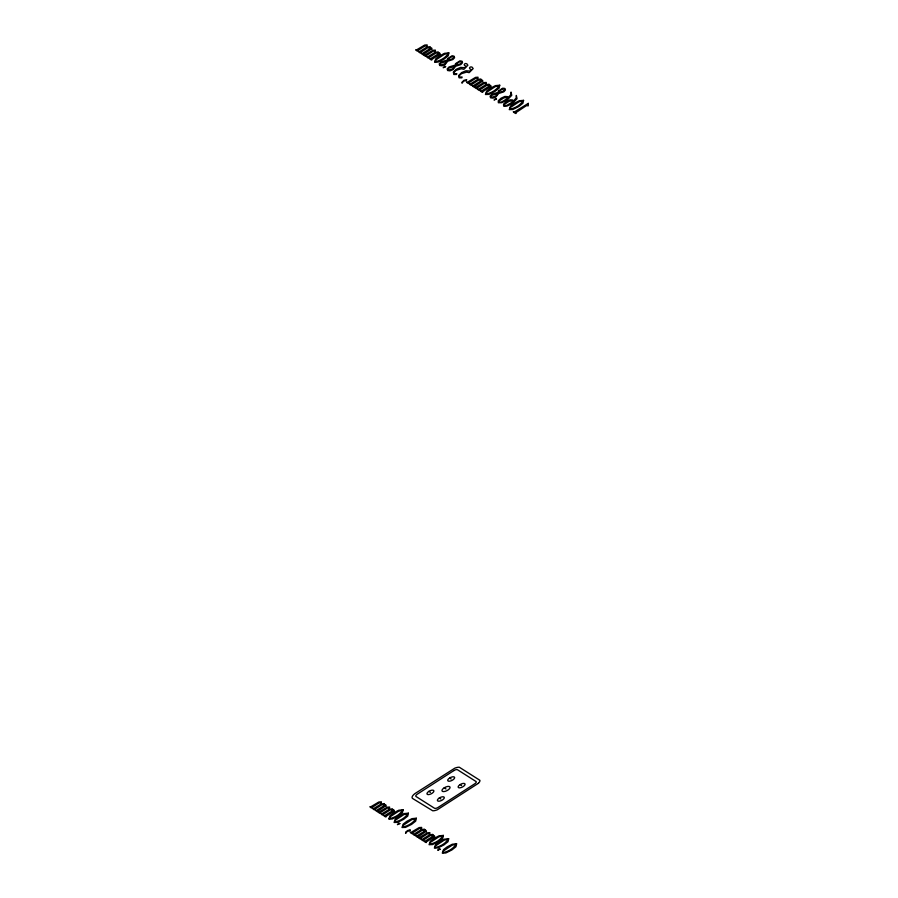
<?xml version="1.0" encoding="UTF-8"?>
<svg xmlns="http://www.w3.org/2000/svg" width="898" height="898" viewBox="0 0 898 898"><rect width="100%" height="100%" fill="white"/><g stroke="black" fill="none" stroke-linecap="round" stroke-linejoin="round"><path stroke-width="1.35" d="M449.606 778.005A3.805 1.639 -26.4 0 1 454.646 777.758A3.805 1.639 -26.4 0 1 449.258 781.238A3.805 1.639 -26.4 0 1 449.606 778.005L451.178 779.004M460.034 784.628A3.805 1.639 -26.4 0 1 465.074 784.381A3.805 1.639 -26.4 0 1 459.675 787.849A3.805 1.639 -26.4 0 1 460.034 784.628L461.594 785.615M444.184 787.838A4.434 1.908 -26.4 0 1 450.066 787.546A4.434 1.908 -26.4 0 1 443.78 791.598A4.434 1.908 -26.4 0 1 444.184 787.838L446.014 788.994M428.862 791.374A3.805 1.639 -26.4 0 1 433.902 791.127A3.805 1.639 -26.4 0 1 428.514 794.607A3.805 1.639 -26.4 0 1 428.862 791.374L430.423 792.373M439.279 797.996A3.805 1.639 -26.4 0 1 444.319 797.75A3.805 1.639 -26.4 0 1 438.931 801.218A3.805 1.639 -26.4 0 1 439.279 797.996L440.839 798.995M454.018 72.244L454.018 73.58L456.858 73.681L456.532 74.467L453.86 74.489L453.322 72.199L456.307 69.225L460.64 67.406L464.782 67.709L466.141 66.272C461.46 65.026 466.5 61.356 467.869 65.24L463.873 69.314L461.415 68.742L456.15 70.313L454.018 72.244M459.316 75.612L459.305 76.947L462.144 77.048L461.83 77.834L459.159 77.845L458.62 75.555L461.606 72.592L465.927 70.774L470.069 71.065L471.439 69.629C466.747 68.383 471.798 64.723 473.167 68.607L469.16 72.671L466.702 72.098L461.437 73.67L459.316 75.612M528.293 103.371L528.26 105.818L526.351 105.672L515.8 112.71C517.798 115.449 510.524 110.364 514.397 111.947L528.293 103.371M507.875 97.343L507.853 98.073L510.839 94.66L511.041 92.067L511.759 95.323L506.966 100.262L501.701 102.698L498.345 102.742L498.278 100.767L501.073 98.185L504.867 96.456L507.37 96.602L507.875 97.343M513.173 100.711L513.151 101.429L516.137 98.017L516.328 95.435L517.057 98.679L512.264 103.618L507 106.065L503.643 106.099L503.576 104.123L506.36 101.553L510.154 99.824L512.668 99.97L513.173 100.711M499.064 101.047L498.906 102.293L501.645 101.979L506.988 98.802L506.876 97.512L503.868 97.871L499.064 101.047M504.35 104.415L504.205 105.661L506.943 105.347L512.287 102.159L512.163 100.879L509.166 101.238L504.35 104.415M448.877 52.903L448.225 55.822L444.128 59.066L438.089 62.063L434.565 62.187L435.878 58.662L439.425 55.968L444.555 53.33L448.877 52.903M499.748 85.22L499.108 88.139L495 91.383L488.961 94.38L485.436 94.503L486.75 90.979L490.297 88.285L495.427 85.647L499.748 85.22M523.568 100.352L522.917 103.27L518.82 106.514L512.78 109.511L509.256 109.635L510.569 106.11L514.116 103.416L519.246 100.778L523.568 100.352M403.09 809.816L402.439 812.735L398.342 815.979L392.291 818.976L388.778 819.099L390.091 815.575L393.627 812.892L398.768 810.243L403.09 809.816M408.388 813.184L407.737 816.102L403.629 819.346L397.589 822.344L394.076 822.467L395.389 818.942L398.925 816.248L404.055 813.61L408.388 813.184M416.324 818.224L415.673 821.142L411.576 824.386L405.526 827.384L402.012 827.507L403.325 823.982L406.861 821.288L412.002 818.65L416.324 818.224M443.376 835.409L442.725 838.328L438.628 841.572L432.578 844.569L429.064 844.692L430.378 841.168L433.914 838.474L439.055 835.836L443.376 835.409M448.674 838.777L448.023 841.695L443.915 844.939L437.876 847.937L434.363 848.06L435.676 844.535L439.212 841.841L444.342 839.203L448.674 838.777M456.611 843.817L455.959 846.735L451.862 849.979L445.812 852.977L442.299 853.1L443.612 849.575L447.148 846.881L452.289 844.243L456.611 843.817M447.619 58.639L447.294 60.043L441.131 61.917L439.201 63.881L439.694 65.487L442.063 65.801L445.127 64.6L447.619 61.244L452.85 59.549L454.59 57.708L454.062 56.159L451.851 55.901L447.619 58.639M455.555 63.679L455.23 65.083L449.067 66.957L447.137 68.921L447.631 70.527L450.01 70.841L453.063 69.64L455.555 66.284L460.786 64.589L462.526 62.748L462.01 61.199L459.787 60.941L455.555 63.679M498.491 90.945L498.166 92.348L492.003 94.234L490.072 96.187L490.566 97.792L492.935 98.118L495.999 96.917L498.491 93.56L503.722 91.865L505.462 90.013L504.934 88.475L502.723 88.206L498.491 90.945M430.355 47.392L429.962 48.773C431.511 45.596 433.072 50.569 430.939 49.334L423.53 54.239C424.698 56.293 419.153 52.342 422.363 53.442L429.21 49.21L429.289 47.673L427.56 47.863L420.814 52.252C421.779 54.711 416.167 50.468 419.68 51.545L426.359 47.426L426.483 45.888L424.889 45.955L417.884 50.513C419.007 52.78 413.45 48.75 416.694 49.805L424.698 45.068L427.156 44.9L427.044 47.111L429.951 46.674L430.355 47.392M438.594 52.623L438.19 54.003C439.739 50.827 441.311 55.799 439.178 54.565L431.77 59.47C432.926 61.524 427.381 57.573 430.591 58.673L437.438 54.441L437.528 52.903L435.799 53.094L429.042 57.483C430.007 59.941 424.395 55.698 427.908 56.776L434.598 52.656L434.722 51.119L433.128 51.186L426.123 55.743C427.246 58.011 421.69 53.97 424.934 55.036L432.926 50.288L435.384 50.131L435.283 52.342L438.179 51.904L438.594 52.623M481.227 79.698L480.834 81.089C482.383 77.913 483.943 82.885 481.811 81.651L474.402 86.556C475.57 88.61 470.024 84.659 473.235 85.759L480.082 81.516L480.172 79.978L478.432 80.169L471.686 84.569C472.651 87.027 467.039 82.784 470.552 83.862L477.231 79.742L477.366 78.205L475.772 78.272L468.756 82.829C469.879 85.097 464.322 81.056 467.566 82.122L475.57 77.374L478.028 77.217L477.916 79.428L480.823 78.99L481.227 79.698M489.466 84.928L489.062 86.32C490.611 83.144 492.183 88.116 490.05 86.882L482.641 91.787C483.798 93.841 478.252 89.89 481.463 90.99L488.31 86.747L488.4 85.209L486.671 85.4L479.914 89.8C480.879 92.258 475.267 88.015 478.78 89.093L485.47 84.973L485.594 83.435L484 83.503L476.995 88.06C478.118 90.328 472.561 86.287 475.805 87.353L483.798 82.605L486.267 82.448L486.155 84.648L489.051 84.221L489.466 84.928M384.569 804.305L384.164 805.697C385.713 802.52 387.285 807.482 385.152 806.247L377.744 811.163C378.911 813.218 373.366 809.255 376.565 810.355L383.412 806.123L383.502 804.586L381.773 804.776L375.016 809.165C375.981 811.635 370.38 807.381 373.882 808.458L380.572 804.339L380.696 802.801L379.102 802.868L372.098 807.425C373.22 809.693 367.664 805.663 370.908 806.718L378.9 801.981L381.369 801.813L381.257 804.024L384.153 803.587L384.569 804.305M392.796 809.536L392.404 810.916C393.953 807.751 395.513 812.712 393.391 811.478L385.983 816.394C387.139 818.448 381.594 814.486 384.804 815.586L391.651 811.354L391.741 809.816L390.001 810.007L383.255 814.396C384.221 816.866 378.608 812.611 382.121 813.689L388.8 809.569L388.935 808.032L387.341 808.099L380.325 812.656C381.448 814.924 375.892 810.894 379.147 811.949L387.139 807.212L389.597 807.044L389.485 809.255L392.392 808.817L392.796 809.536M424.855 829.898L424.451 831.279C426 828.102 427.571 833.075 425.439 831.84L418.03 836.756C419.198 838.799 413.652 834.848 416.852 835.948L423.699 831.716L423.789 830.179L422.06 830.369L415.303 834.758C416.268 837.228 410.667 832.974 414.169 834.051L420.859 829.932L420.982 828.394L419.388 828.461L412.384 833.018C413.507 835.286 407.95 831.256 411.194 832.311L419.186 827.574L421.656 827.406L421.544 829.617L424.44 829.18L424.855 829.898M433.083 835.129L432.69 836.509C434.239 833.333 435.799 838.305 433.678 837.071L426.269 841.976C427.426 844.03 421.88 840.079 425.091 841.179L431.938 836.947L432.028 835.409L430.288 835.6L423.542 839.989C424.507 842.447 418.895 838.204 422.408 839.282L429.087 835.162L429.222 833.625L427.628 833.692L420.612 838.249C421.734 840.517 416.178 836.487 419.433 837.542L427.426 832.805L429.884 832.637L429.772 834.848L432.679 834.41L433.083 835.129M462.414 81.819L461.931 83.166L463.851 80.932L466.185 80.809L466.736 79.63L463.963 80.337L462.414 81.819M406.031 832.019L405.559 833.355L407.479 831.133L409.802 830.998L410.364 829.819L407.591 830.527L406.031 832.019M435.698 60.043L435.081 61.782C440.233 60.761 445.644 57.887 448.349 53.285L444.375 54.307L435.698 60.043M486.57 92.359L485.953 94.088C491.105 93.078 496.515 90.204 499.221 85.591L495.247 86.623L486.57 92.359M510.39 107.491L509.772 109.219C514.924 108.209 520.335 105.335 523.04 100.722L519.066 101.755L510.39 107.491M389.9 816.967L389.294 818.695C394.447 817.685 399.846 814.812 402.562 810.198L398.577 811.22L389.9 816.967M395.199 820.323L394.581 822.052C399.733 821.041 405.144 818.168 407.849 813.554L403.876 814.587L395.199 820.323M403.135 825.363L402.529 827.103C407.681 826.093 413.08 823.208 415.796 818.606L411.812 819.627L403.135 825.363M430.187 842.549L429.581 844.288C434.733 843.267 440.132 840.393 442.849 835.791L438.864 836.813L430.187 842.549M435.485 845.916L434.868 847.645C440.02 846.634 445.43 843.761 448.136 839.147L444.162 840.18L435.485 845.916M443.421 850.956L442.815 852.685C447.967 851.674 453.367 848.801 456.083 844.187L452.098 845.22L443.421 850.956M448.484 58.808L448.012 59.964L450.527 59.571L452.693 58.639L453.647 56.63L452.042 56.484L448.484 58.808M456.42 63.848L455.948 65.015L458.474 64.611L460.629 63.691L461.583 61.67L459.978 61.535L456.42 63.848M499.355 91.113L498.884 92.281L501.398 91.888L503.565 90.956L504.519 88.947L502.914 88.801L499.355 91.113M446.89 61.345L444.589 63.915L440.211 65.083L439.975 64.084L441.322 62.826L446.89 61.345M454.826 66.385L452.525 68.955L448.158 70.123L447.911 69.124L449.258 67.866L454.826 66.385M497.761 93.661L495.46 96.232L491.083 97.388L490.847 96.4L492.194 95.143L497.761 93.661M445.61 66.71L443.197 67.743L444.779 66.183L445.61 66.71M496.482 99.027L494.068 100.048L495.651 98.499L496.482 99.027M399.823 823.634L397.41 824.656L398.993 823.107L399.823 823.634M440.11 849.216L437.696 850.249L439.279 848.7L440.11 849.216M478.41 783.292L437.326 809.76A6.948 2.986 -26.4 0 1 432.701 810.771L412.418 798.367A6.948 2.986 -26.4 0 1 414.854 793.652L454.691 768.228A6.948 2.986 -26.4 0 1 459.316 767.229L479.936 780.328A6.948 2.986 -26.4 0 1 478.41 783.292M453.95 770.54L417.222 794.214A2.919 1.257 -26.4 0 0 416.043 796.515L434.486 808.222A2.919 1.257 -26.4 0 0 438.067 807.448L474.795 783.774A2.919 1.257 -26.4 0 0 475.985 781.485L457.542 769.766A2.919 1.257 -26.4 0 0 453.95 770.54"/></g></svg>
